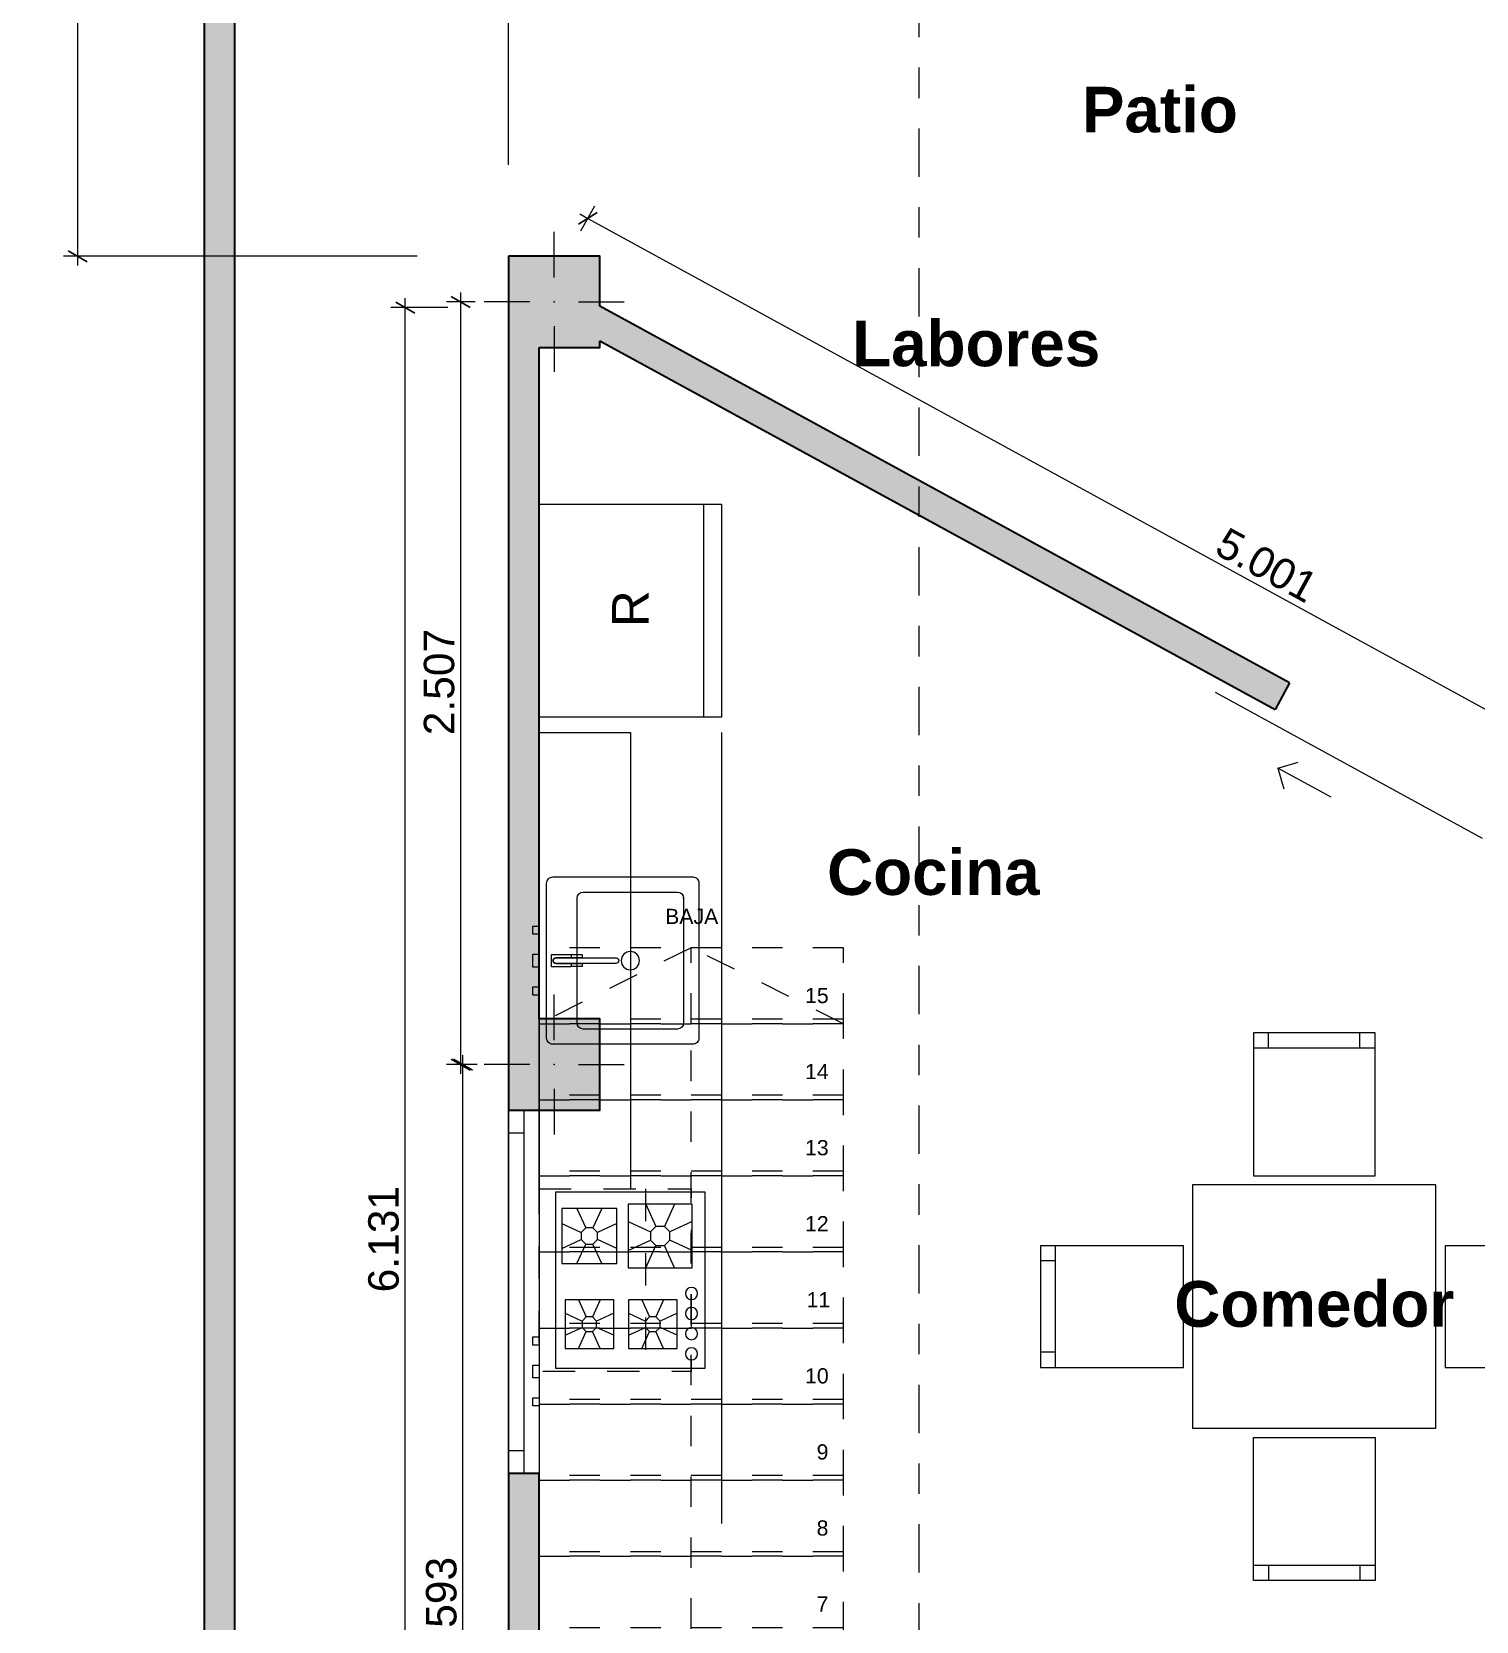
# Model space of a CAD drawing. Header units: metres. Extents: x -2.2 to 9, y -4.4 to 9.
# Drawn here: x -0.57 to 4.18, y 0.91 to 6.14 of the extents above; entities that cross this region are included whole.
import ezdxf
from ezdxf.enums import TextEntityAlignment as Align

# ---------------------------------------------------------------- set-up
doc = ezdxf.new("R2010")
doc.units = ezdxf.units.M
doc.header["$MEASUREMENT"] = 0
for name, pattern in [('Punto & Rayas', [0.335139, 0.15875, -0.088194, 0, -0.088194]), ('Puntos densos', [0.088194, 0, -0.088194]), ('Rayas', [0.211667, 0.105833, -0.105833]), ('Rayas Pequeñas', [0.141111, 0.070556, -0.070556])]:
    doc.linetypes.add(name, pattern=pattern)
for name, color, linetype, lineweight in [('Dibujo 2D - General_Pluma_Nº__1', 7, 'Continuous', 13), ('Nuevo_Cotas - General_Pluma_Nº__46', 5, 'Continuous', 25), ('Nuevo_Estructura - Carga_Pluma_Nº__20', 1, 'Continuous', 0), ('Nuevo_Estructura - Carga_Pluma_Nº__27', 7, 'Continuous', 35), ('Nuevo_Estructura - Escaleras & Barandillas_Pluma_Nº__11', 171, 'Continuous', 18), ('Nuevo_Puertas ARCHICAD_Pluma_Nº__141', 7, 'Continuous', 20), ('Nuevo_Puertas ARCHICAD_Pluma_Nº__27', 7, 'Continuous', 35), ('Nuevo_Ventanas ARCHICAD_Pluma_Nº__27', 7, 'Continuous', 35)]:
    doc.layers.add(name, color=color, linetype=linetype, lineweight=lineweight)
for name, color, linetype in [('Interior - Mobiliario', 7, 'Continuous'), ('Marcador - Secciones', 7, 'Continuous'), ('Nuevo_Cotas - General', 7, 'Continuous'), ('Nuevo_Estructura - Carga', 7, 'Continuous'), ('Nuevo_Estructura - Escaleras & Barandillas', 7, 'Continuous'), ('Nuevo_Interior - Mobiliario', 7, 'Continuous'), ('Nuevo_Puertas ARCHICAD', 7, 'Continuous'), ('Nuevo_Ventanas ARCHICAD', 7, 'Continuous')]:
    doc.layers.add(name, color=color, linetype=linetype)
for name, color, linetype, lineweight, true_color in [('Interior - Mobiliario _Pluma_Nº__4', 7, 'Continuous', 20, 0x029e21), ('Interior - Mobiliario _Pluma_Nº__86', 7, 'Continuous', 20, 0x5555ff), ('Marcador - Secciones_Pluma_Nº__85', 7, 'Continuous', 20, 0x80c2ff), ('Nuevo_Cotas - General_Pluma_Nº__45', 7, 'Continuous', 25, 0x40a5ff), ('Nuevo_Cotas - General_Pluma_Nº__85', 7, 'Continuous', 20, 0x80c2ff), ('Nuevo_Estructura - Carga_Pluma_Nº__160', 7, 'Continuous', 20, 0xb4a35c), ('Nuevo_Estructura - Carga_Pluma_Nº__28', 7, 'Continuous', 35, 0xa80f02), ('Nuevo_Estructura - Escaleras & Barandillas_Pluma_Nº__71', 171, 'Continuous', 20, 0xaaaaff), ('Nuevo_Estructura - Escaleras & Barandillas_Pluma_Nº__91', 171, 'Continuous', 13, 0xaaaaff), ('Nuevo_Interior - Mobiliario_Pluma_Nº__4', 7, 'Continuous', 20, 0x029e21), ('Nuevo_Notas - Textos_Pluma_Nº__86', 7, 'Continuous', 20, 0x5555ff), ('Nuevo_Puertas ARCHICAD_Pluma_Nº__3', 7, 'Continuous', 18, 0xff6600), ('Nuevo_Ventanas ARCHICAD_Pluma_Nº__23', 7, 'Continuous', 20, 0xff6600), ('Nuevo_Ventanas ARCHICAD_Pluma_Nº__3', 7, 'Continuous', 18, 0xff6600)]:
    doc.layers.add(name, color=color, linetype=linetype, lineweight=lineweight, true_color=true_color)
doc.styles.add('Estilo_Generado_1', font='')
doc.styles.add('Estilo_Generado_2', font='')
doc.styles.get('Estilo_Generado_1').set_extended_font_data('Arial')
doc.styles.get('Estilo_Generado_2').set_extended_font_data('Arial', bold=True)
doc.dimstyles.new('Estilo_Generado__1', dxfattribs={"dimtxt": 0.1, "dimasz": 0.0475, "dimexe": 0.18, "dimexo": 0.3, "dimgap": 0.09, "dimtad": 1, "dimtih": 1, "dimtoh": 1, "dimdec": 3, "dimzin": 0, "dimdsep": 46, "dimtxsty": 'Estilo_Generado_1', "dimblk": 'ARROWHEAD_2', "dimblk1": 'ARROWHEAD_2', "dimblk2": 'ARROWHEAD_2', "dimcen": 0.09, "dimclrd": 256, "dimclre": 256, "dimclrt": 5, "dimadec": 0, "dimazin": 0, "dimtfac": 1, "dimtdec": 4, "dimtmove": 0, "dimatfit": 3, "dimfxl": 1, "dimtolj": 1, "dimtzin": 0, "dimarcsym": 0})
doc.dimstyles.new('Estilo_Generado__2', dxfattribs={"dimtxt": 0.1, "dimasz": 0.0475, "dimexe": 0.18, "dimexo": 0.3, "dimgap": 0.09, "dimtad": 1, "dimdec": 3, "dimzin": 0, "dimdsep": 46, "dimtxsty": 'Estilo_Generado_1', "dimblk": 'ARROWHEAD_2', "dimblk1": 'ARROWHEAD_2', "dimblk2": 'ARROWHEAD_2', "dimcen": 0.09, "dimclrd": 256, "dimclre": 256, "dimclrt": 5, "dimadec": 0, "dimazin": 0, "dimtfac": 1, "dimtdec": 4, "dimtmove": 0, "dimatfit": 3, "dimfxl": 1, "dimtolj": 1, "dimtzin": 0, "dimarcsym": 0})

# ---------------------------------------------------------------- blocks, each defined once
blk = doc.blocks.new('Ventana 24')
at = {"layer": 'Nuevo_Ventanas ARCHICAD_Pluma_Nº__23', "color": 30, "linetype": 'Continuous', "lineweight": 20, "true_color": 0xff6600}
for p, q in [((-0.5965, 0), (-0.5215, 0)), ((-0.5215, 0), (-0.5215, -0.05)), ((0.5215, -0.05), (0.5215, 0)), ((0.5215, 0), (0.5965, 0)), ((-0.5215, -0.05), (-0.5965, -0.05)), ((0.5965, -0.05), (0.5215, -0.05))]:
    blk.add_line(p, q, dxfattribs=at)
at = {"layer": 'Nuevo_Ventanas ARCHICAD_Pluma_Nº__27', "color": 7, "linetype": 'Continuous', "lineweight": 35}
for p, q in [((-0.5965, 0), (-0.5965, 0.05)), ((-0.5965, -0.05), (-0.5965, 0)), ((-0.5965, -0.05), (-0.5965, 0)), ((0.5965, 0), (0.5965, 0.05)), ((0.5965, -0.05), (0.5965, 0)), ((0.5965, -0.05), (0.5965, 0))]:
    blk.add_line(p, q, dxfattribs=at)
at = {"layer": 'Nuevo_Ventanas ARCHICAD_Pluma_Nº__3', "color": 30, "linetype": 'Continuous', "lineweight": 18, "true_color": 0xff6600}
for p, q in [((-0.5965, 0.05), (0.5965, 0.05)), ((-0.5215, 0), (0.5215, 0)), ((-0.5965, -0.05), (0.5965, -0.05)), ((0.5215, -0.05), (-0.5215, -0.05))]:
    blk.add_line(p, q, dxfattribs=at)
blk = doc.blocks.new('Muro_1', base_point=(1, -1))
at = {"layer": 'Nuevo_Estructura - Carga_Pluma_Nº__160', "linetype": 'Continuous', "lineweight": 0, "true_color": 0x5a512e}
for points in [[(1, 2.8933), (1.1, 2.8933), (1.1, 5.1), (1, 5.1)], [(1, -0.7), (1.1, -0.7), (1.1, 1.4002), (1, 1.4002)]]:
    blk.add_hatch(color=59, dxfattribs=at).paths.add_polyline_path(points)
at = {"layer": 'Nuevo_Estructura - Carga_Pluma_Nº__27', "color": 7, "linetype": 'Continuous', "lineweight": 35}
for p, q in [((1, 2.5933), (1.05, 2.5933)), ((1.05, 2.5933), (1.1, 2.5933)), ((1, 1.4002), (1.05, 1.4002)), ((1.05, 1.4002), (1.1, 1.4002))]:
    blk.add_line(p, q, dxfattribs=at)
at = {"layer": 'Nuevo_Estructura - Carga_Pluma_Nº__27', "color": 7, "linetype": 'Continuous', "lineweight": 35, "flags": 128}
for points in [[(1, 5.1), (1, 2.8933)], [(1.1, 2.8933), (1.1, 5.1)], [(1, 1.4002), (1, -0.7)], [(1.1, -0.7), (1.1, 1.4002)]]:
    blk.add_lwpolyline(points, dxfattribs=at)
at = {"layer": 'Nuevo_Ventanas ARCHICAD', "color": 21, "linetype": 'Continuous', "lineweight": 18, "true_color": 0xff9955, "rotation": 270}
blk.add_blockref('Ventana 24', (1.05, 1.9968), dxfattribs=at)
blk = doc.blocks.new('Puerta Doble Corredera Exterior 24')
at = {"layer": 'Nuevo_Puertas ARCHICAD_Pluma_Nº__141', "color": 7, "linetype": 'Continuous', "lineweight": 20}
for p, q in [((-0.9, 0.265), (-0.85, 0.315)), ((0.9, 0.265), (0.85, 0.315)), ((-0.7, 0.265), (-0.9, 0.265)), ((-0.9, 0.265), (-0.85, 0.215)), ((0.7, 0.265), (0.9, 0.265)), ((0.9, 0.265), (0.85, 0.215))]:
    blk.add_line(p, q, dxfattribs=at)
at = {"layer": 'Nuevo_Puertas ARCHICAD_Pluma_Nº__27', "color": 7, "linetype": 'Continuous', "lineweight": 35}
for p, q in [((-1, 0), (-1, 0.1)), ((1, 0), (1, 0.1))]:
    blk.add_line(p, q, dxfattribs=at)
at = {"layer": 'Nuevo_Puertas ARCHICAD_Pluma_Nº__3', "color": 30, "linetype": 'Continuous', "lineweight": 18, "true_color": 0xff6600}
for p, q in [((-1.2, 0.145), (-0.2, 0.145)), ((1.2, 0.145), (0.2, 0.145))]:
    blk.add_line(p, q, dxfattribs=at)
blk = doc.blocks.new('Muro_2', base_point=(1, 5.4))
at = {"layer": 'Nuevo_Estructura - Carga_Pluma_Nº__160', "linetype": 'Continuous', "lineweight": 0, "true_color": 0x5a512e}
for points in [[(1.3, 5.1222), (3.5186, 3.9104), (3.5665, 3.9982), (1.3, 5.2361)], [(5.3217, 3.0395), (5.2738, 2.9517), (5.3808, 2.8933), (5.4894, 2.8933), (5.4894, 2.9479)], [(5.4894, 2.8933), (5.5894, 2.8933), (5.4894, 2.9479)]]:
    blk.add_hatch(color=59, dxfattribs=at).paths.add_polyline_path(points)
at = {"layer": 'Nuevo_Estructura - Carga_Pluma_Nº__27', "color": 7, "linetype": 'Continuous', "lineweight": 35}
for p, q in [((3.5665, 3.9982), (3.5186, 3.9104)), ((5.3217, 3.0395), (5.2738, 2.9517))]:
    blk.add_line(p, q, dxfattribs=at)
at = {"layer": 'Nuevo_Estructura - Carga_Pluma_Nº__27', "color": 7, "linetype": 'Continuous', "lineweight": 35, "flags": 128}
for points in [[(3.5665, 3.9982), (1.3, 5.2361)], [(1.3, 5.1222), (3.5186, 3.9104)], [(5.5894, 2.8933), (5.3217, 3.0395)], [(5.2738, 2.9517), (5.3808, 2.8933)]]:
    blk.add_lwpolyline(points, dxfattribs=at)
at = {"layer": 'Nuevo_Puertas ARCHICAD', "color": 21, "linetype": 'Continuous', "lineweight": 18, "true_color": 0xff9955, "xscale": -1, "rotation": 151.35665610251}
blk.add_blockref('Puerta Doble Corredera Exterior 24', (4.4441, 3.5188), dxfattribs=at)
blk = doc.blocks.new('Muro_5', base_point=(0, -2))
at = {"layer": 'Nuevo_Estructura - Carga_Pluma_Nº__160', "linetype": 'Continuous', "lineweight": 0, "true_color": 0x5a512e}
blk.add_hatch(color=59, dxfattribs=at).paths.add_polyline_path([(0, 8.289), (0, -2), (0.1, -2), (0.1, 8.241)])
at = {"layer": 'Nuevo_Estructura - Carga_Pluma_Nº__27', "color": 7, "linetype": 'Continuous', "lineweight": 35, "flags": 128}
for points in [[(0, 8.4), (0, -2)], [(0.1, -2), (0.1, 8.241)]]:
    blk.add_lwpolyline(points, dxfattribs=at)
blk = doc.blocks.new('Muro_6', base_point=(0, 8.4))
at = {"layer": 'Nuevo_Estructura - Carga_Pluma_Nº__160', "linetype": 'Continuous', "lineweight": 0, "true_color": 0x5a512e}
for points in [[(6.2039, 5.4182), (0.1, 8.3519), (0.1, 8.241), (6.2148, 5.302)], [(6.2039, 5.4182), (6.2148, 5.302), (6.3091, 5.3677)], [(6.2148, 5.302), (6.32, 5.2515), (6.3091, 5.3677)]]:
    blk.add_hatch(color=59, dxfattribs=at).paths.add_polyline_path(points)
at = {"layer": 'Nuevo_Estructura - Carga_Pluma_Nº__27', "color": 7, "linetype": 'Continuous', "lineweight": 35, "flags": 128}
for points in [[(6.3091, 5.3677), (0.1, 8.3519)], [(0.1, 8.241), (6.2148, 5.302)], [(6.3091, 5.3677), (6.32, 5.2515)]]:
    blk.add_lwpolyline(points, dxfattribs=at)
blk = doc.blocks.new('Nevera 24')
at = {"layer": 'Interior - Mobiliario _Pluma_Nº__4', "color": 104, "linetype": 'Continuous', "lineweight": 20, "true_color": 0x029e21}
blk.add_line((0, 0.06), (0.7, 0.06), dxfattribs=at)
at = {"layer": 'Interior - Mobiliario _Pluma_Nº__4', "color": 104, "linetype": 'Continuous', "lineweight": 20, "true_color": 0x029e21, "flags": 128}
blk.add_lwpolyline([(0, 0), (0.7, 0), (0.7, 0.6), (0, 0.6)], close=True, dxfattribs=at)
at = {"layer": 'Interior - Mobiliario _Pluma_Nº__86', "color": 173, "lineweight": 20, "true_color": 0x5555ff, "style": 'Estilo_Generado_1'}
blk.add_attdef('txt', text='', height=0.12, dxfattribs=at).set_placement((0.35, 0.3069), align=Align.MIDDLE_CENTER)
blk = doc.blocks.new('Armario Mural Triple Puerta 24')
at = {"layer": 'Interior - Mobiliario _Pluma_Nº__4', "color": 104, "linetype": 'Continuous', "lineweight": 20, "true_color": 0x029e21}
for p, q in [((1.5, 0.3), (0, 0.3)), ((0, 0.3), (0, 0)), ((0, 0), (1.5, 0))]:
    blk.add_line(p, q, dxfattribs=at)
blk = doc.blocks.new('Módulo Base Triple Puerta 24')
at = {"layer": 'Interior - Mobiliario _Pluma_Nº__4', "color": 104, "linetype": 'Continuous', "lineweight": 20, "true_color": 0x029e21}
for p, q in [((0, 0.6), (1.5, 0.6)), ((0.955, 0.475), (0.545, 0.475)), ((0.525, 0.455), (0.525, 0.145)), ((0.975, 0.145), (0.975, 0.455)), ((0.545, 0.125), (0.955, 0.125)), ((0, 0), (1.5, 0))]:
    blk.add_line(p, q, dxfattribs=at)
at = {"layer": 'Interior - Mobiliario _Pluma_Nº__4', "color": 104, "linetype": 'Continuous', "lineweight": 20, "true_color": 0x029e21, "flags": 128}
for points in [[(0.495, 0.075), (1.005, 0.075, 0.414214), (1.025, 0.095), (1.025, 0.555, 0.414214), (1.005, 0.575), (0.495, 0.575, 0.414214), (0.475, 0.555), (0.475, 0.095, 0.414214)], [(0.73, 0.494), (0.741, 0.494), (0.741, 0.545, -1), (0.759, 0.545), (0.759, 0.494), (0.77, 0.494), (0.77, 0.559), (0.73, 0.559)], [(0.741, 0.3471, 1), (0.759, 0.3472), (0.759, 0.545, 1), (0.741, 0.545)]]:
    blk.add_lwpolyline(points, format="xyb", close=True, dxfattribs=at)
for points in [[(0.6365, 0.6), (0.6635, 0.6), (0.6635, 0.62), (0.6365, 0.62)], [(0.729, 0.6), (0.771, 0.6), (0.771, 0.62), (0.729, 0.62)], [(0.8365, 0.6), (0.8635, 0.6), (0.8635, 0.62), (0.8365, 0.62)], [(0.7303, 0.458), (0.741, 0.458), (0.741, 0.493), (0.7303, 0.493)], [(0.7697, 0.458), (0.7697, 0.493), (0.759, 0.493), (0.759, 0.458)]]:
    blk.add_lwpolyline(points, close=True, dxfattribs=at)
at = {"layer": 'Interior - Mobiliario _Pluma_Nº__4', "color": 104, "linetype": 'Continuous', "lineweight": 20, "true_color": 0x029e21}
blk.add_circle((0.75, 0.3), 0.03, dxfattribs=at)
for centre, start, end in [((0.545, 0.455), 90, 180), ((0.955, 0.455), 0, 90), ((0.545, 0.145), 180, 270), ((0.955, 0.145), 270, 0)]:
    blk.add_arc(centre, 0.02, start, end, dxfattribs=at)
blk.add_point((0.545, 0.125), dxfattribs=at)
blk = doc.blocks.new('Módulo Base Doble Puerta 24')
at = {"layer": 'Interior - Mobiliario _Pluma_Nº__4', "color": 104, "linetype": 'Continuous', "lineweight": 20, "true_color": 0x029e21}
for p, q in [((0, 0.6), (1.1, 0.6)), ((0, 0), (1.1, 0))]:
    blk.add_line(p, q, dxfattribs=at)
at = {"layer": 'Interior - Mobiliario _Pluma_Nº__4', "color": 104, "linetype": 'Continuous', "lineweight": 20, "true_color": 0x029e21, "flags": 128}
for points in [[(0.4865, 0.6), (0.5135, 0.6), (0.5135, 0.62), (0.4865, 0.62)], [(0.579, 0.6), (0.621, 0.6), (0.621, 0.62), (0.579, 0.62)], [(0.6865, 0.6), (0.7135, 0.6), (0.7135, 0.62), (0.6865, 0.62)]]:
    blk.add_lwpolyline(points, close=True, dxfattribs=at)
blk = doc.blocks.new('Campana Extractora Empotrada 24')
at = {"layer": 'Interior - Mobiliario _Pluma_Nº__4', "color": 104, "linetype": 'Rayas', "lineweight": 20, "true_color": 0x029e21}
blk.add_line((0, 0.15), (0.6, 0.15), dxfattribs=at)
at = {"layer": 'Interior - Mobiliario _Pluma_Nº__4', "color": 104, "linetype": 'Rayas', "lineweight": 20, "true_color": 0x029e21, "flags": 128}
blk.add_lwpolyline([(0, 0.5), (0, 0), (0.6, 0), (0.6, 0.5)], close=True, dxfattribs=at)
blk = doc.blocks.new('Placa Cocción Empotrada 24')
at = {"layer": 'Interior - Mobiliario _Pluma_Nº__4', "color": 104, "linetype": 'Continuous', "lineweight": 20, "true_color": 0x029e21}
for p, q in [((0, 0.6), (0.6, 0.6)), ((0.065, 0.5247), (0.245, 0.5247)), ((0.065, 0.3447), (0.065, 0.5247)), ((0.1144, 0.5247), (0.1432, 0.4617)), ((0.1956, 0.5247), (0.1668, 0.4617)), ((0.245, 0.5247), (0.245, 0.3447)), ((0.065, 0.4753), (0.128, 0.4465)), ((0.245, 0.4753), (0.182, 0.4465)), ((0.365, 0.5147), (0.525, 0.5147)), ((0.365, 0.3548), (0.365, 0.5147)), ((0.365, 0.4708), (0.421, 0.4452)), ((0.409, 0.5147), (0.4345, 0.4587)), ((0.481, 0.5147), (0.4555, 0.4587)), ((0.525, 0.4708), (0.469, 0.4452)), ((0.525, 0.5147), (0.525, 0.3548)), ((0.065, 0.3942), (0.128, 0.423)), ((0.128, 0.4465), (0.1432, 0.4617)), ((0.128, 0.423), (0.128, 0.4465)), ((0.1432, 0.4078), (0.128, 0.423)), ((0.1432, 0.4617), (0.1668, 0.4617)), ((0.1668, 0.4617), (0.182, 0.4465)), ((0.182, 0.423), (0.1668, 0.4078)), ((0.182, 0.4465), (0.182, 0.423)), ((0.245, 0.3942), (0.182, 0.423)), ((0.365, 0.3987), (0.421, 0.4243)), ((0.421, 0.4452), (0.4345, 0.4587)), ((0.421, 0.4243), (0.421, 0.4452)), ((0.4345, 0.4108), (0.421, 0.4243)), ((0.4345, 0.4587), (0.4555, 0.4587)), ((0.4555, 0.4587), (0.469, 0.4452)), ((0.469, 0.4243), (0.4555, 0.4108)), ((0.469, 0.4452), (0.469, 0.4243)), ((0.525, 0.3987), (0.469, 0.4243)), ((0.1144, 0.3447), (0.1432, 0.4078)), ((0.1668, 0.4078), (0.1432, 0.4078)), ((0.1956, 0.3447), (0.1668, 0.4078)), ((0.409, 0.3548), (0.4345, 0.4108)), ((0.4555, 0.4108), (0.4345, 0.4108)), ((0.481, 0.3548), (0.4555, 0.4108)), ((0.245, 0.3447), (0.065, 0.3447)), ((0.525, 0.3548), (0.365, 0.3548)), ((0.05, 0.307), (0.26, 0.307)), ((0.05, 0.097), (0.05, 0.307)), ((0.1077, 0.307), (0.1413, 0.2335)), ((0.2023, 0.307), (0.1687, 0.2335)), ((0.26, 0.307), (0.26, 0.097)), ((0.365, 0.3065), (0.525, 0.3065)), ((0.365, 0.1465), (0.365, 0.3065)), ((0.365, 0.2625), (0.421, 0.237)), ((0.409, 0.3065), (0.4345, 0.2505)), ((0.481, 0.3065), (0.4555, 0.2505)), ((0.525, 0.2625), (0.469, 0.237)), ((0.525, 0.3065), (0.525, 0.1465)), ((0.05, 0.2493), (0.1235, 0.2157)), ((0.1235, 0.2157), (0.1413, 0.2335)), ((0.1235, 0.1883), (0.1235, 0.2157)), ((0.1413, 0.2335), (0.1687, 0.2335)), ((0.1687, 0.2335), (0.1865, 0.2157)), ((0.26, 0.2493), (0.1865, 0.2157)), ((0.1865, 0.2157), (0.1865, 0.1883)), ((0.365, 0.1905), (0.421, 0.216)), ((0.421, 0.237), (0.4345, 0.2505)), ((0.421, 0.216), (0.421, 0.237)), ((0.4345, 0.2025), (0.421, 0.216)), ((0.4345, 0.2505), (0.4555, 0.2505)), ((0.4555, 0.2505), (0.469, 0.237)), ((0.469, 0.216), (0.4555, 0.2025)), ((0.469, 0.237), (0.469, 0.216)), ((0.525, 0.1905), (0.469, 0.216)), ((0.05, 0.1547), (0.1235, 0.1883)), ((0.1077, 0.097), (0.1413, 0.1705)), ((0.1413, 0.1705), (0.1235, 0.1883)), ((0.1687, 0.1705), (0.1413, 0.1705)), ((0.1865, 0.1883), (0.1687, 0.1705)), ((0.2023, 0.097), (0.1687, 0.1705)), ((0.26, 0.1547), (0.1865, 0.1883)), ((0.409, 0.1465), (0.4345, 0.2025)), ((0.4555, 0.2025), (0.4345, 0.2025)), ((0.481, 0.1465), (0.4555, 0.2025)), ((0.525, 0.1465), (0.365, 0.1465)), ((0.26, 0.097), (0.05, 0.097)), ((0, 0), (0.6, 0))]:
    blk.add_line(p, q, dxfattribs=at)
at = {"layer": 'Interior - Mobiliario _Pluma_Nº__4', "color": 104, "linetype": 'Continuous', "lineweight": 20, "true_color": 0x029e21, "flags": 128}
blk.add_lwpolyline([(0.01, 0.055), (0.59, 0.055), (0.59, 0.545), (0.01, 0.545)], close=True, dxfattribs=at)
at = {"layer": 'Interior - Mobiliario _Pluma_Nº__4', "color": 104, "linetype": 'Continuous', "lineweight": 20, "true_color": 0x029e21}
for centre in [(0.344, 0.099), (0.41, 0.099), (0.476, 0.099), (0.542, 0.099)]:
    blk.add_circle(centre, 0.02, dxfattribs=at)
blk = doc.blocks.new('Mesa Comedor Rectangular 24')
at = {"layer": 'Nuevo_Interior - Mobiliario_Pluma_Nº__4', "color": 104, "linetype": 'Continuous', "lineweight": 20, "true_color": 0x029e21}
for p, q in [((-0.15, 0.85), (-0.15, 0.9)), ((0.15, 0.85), (0.15, 0.9)), ((-0.2, 0.85), (0.2, 0.85)), ((-0.85, -0.2), (-0.85, 0.2)), ((0.85, 0.2), (0.85, -0.2)), ((-0.85, 0.15), (-0.9, 0.15)), ((0.85, 0.15), (0.9, 0.15)), ((-0.85, -0.15), (-0.9, -0.15)), ((0.85, -0.15), (0.9, -0.15)), ((-0.2, -0.85), (0.2, -0.85)), ((-0.15, -0.85), (-0.15, -0.9)), ((0.15, -0.85), (0.15, -0.9))]:
    blk.add_line(p, q, dxfattribs=at)
at = {"layer": 'Nuevo_Interior - Mobiliario_Pluma_Nº__4', "color": 104, "linetype": 'Continuous', "lineweight": 20, "true_color": 0x029e21, "flags": 128}
for points in [[(-0.2, 0.43), (0.2, 0.43), (0.2, 0.9), (-0.2, 0.9)], [(-0.4, -0.4), (0.4, -0.4), (0.4, 0.4), (-0.4, 0.4)], [(-0.43, -0.2), (-0.43, 0.2), (-0.9, 0.2), (-0.9, -0.2)], [(0.43, 0.2), (0.43, -0.2), (0.9, -0.2), (0.9, 0.2)], [(-0.2, -0.43), (0.2, -0.43), (0.2, -0.9), (-0.2, -0.9)]]:
    blk.add_lwpolyline(points, close=True, dxfattribs=at)
blk = doc.blocks.new('*D22')
at = {"layer": 'Nuevo_Cotas - General_Pluma_Nº__45', "color": 161, "linetype": 'Continuous', "lineweight": 25, "true_color": 0x40a5ff}
for p, q in [((0.018, 8.8808), (-0.018, 8.8183)), ((0.982, 8.8183), (1.018, 8.8808))]:
    blk.add_line(p, q, dxfattribs=at)
at = {"layer": 'Nuevo_Cotas - General_Pluma_Nº__85', "color": 151, "linetype": 'Continuous', "lineweight": 20, "true_color": 0x80c2ff}
for p, q in [((0, 8.7), (0, 8.8964)), ((1, 5.7), (1, 8.8964)), ((-0.0306, 8.8496), (0, 8.8496)), ((0, 8.8496), (1, 8.8496)), ((1, 8.8496), (1.0306, 8.8496))]:
    blk.add_line(p, q, dxfattribs=at)
at = {"layer": 'Nuevo_Cotas - General_Pluma_Nº__46', "color": 5, "lineweight": 25, "insert": (0.329, 8.8696), "char_height": 0.1, "attachment_point": 7, "style": 'Estilo_Generado_1'}
blk.add_mtext('\\A1;{\\pql;\\fArial|b0|i0|c0|p34;1.000}', dxfattribs=at)
blk = doc.blocks.new('ARROWHEAD_2')
at = {"color": 0, "linetype": 'Continuous', "lineweight": 0}
for p, q in [((0, 0), (-1, 0)), ((-0.38, -0.66), (0.38, 0.66))]:
    blk.add_line(p, q, dxfattribs=at)
blk = doc.blocks.new('*D24')
at = {"layer": 'Nuevo_Cotas - General_Pluma_Nº__45', "color": 161, "linetype": 'Continuous', "lineweight": 25, "true_color": 0x40a5ff}
for p, q in [((-0.3844, 8.382), (-0.4469, 8.418)), ((-0.4469, 5.418), (-0.3844, 5.382))]:
    blk.add_line(p, q, dxfattribs=at)
at = {"layer": 'Nuevo_Cotas - General_Pluma_Nº__85', "color": 151, "linetype": 'Continuous', "lineweight": 20, "true_color": 0x80c2ff}
for p, q in [((-0.4156, 8.4), (-0.4156, 8.4306)), ((-0.3, 8.4), (-0.4625, 8.4)), ((-0.4156, 5.4), (-0.4156, 8.4)), ((0.7, 5.4), (-0.4625, 5.4)), ((-0.4156, 5.3694), (-0.4156, 5.4))]:
    blk.add_line(p, q, dxfattribs=at)
at = {"layer": 'Nuevo_Cotas - General_Pluma_Nº__46', "color": 5, "lineweight": 25, "insert": (-0.4356, 6.729), "char_height": 0.1, "attachment_point": 7, "rotation": 90, "style": 'Estilo_Generado_1'}
blk.add_mtext('\\A1;{\\pql;\\fArial|b0|i0|c0|p34;3.000}', dxfattribs=at)
blk = doc.blocks.new('*D31')
at = {"layer": 'Nuevo_Cotas - General_Pluma_Nº__45', "color": 161, "linetype": 'Continuous', "lineweight": 25, "true_color": 0x40a5ff}
for p, q in [((0.6914, 5.2134), (0.6289, 5.2495)), ((0.6289, -0.882), (0.6914, -0.918))]:
    blk.add_line(p, q, dxfattribs=at)
at = {"layer": 'Nuevo_Cotas - General_Pluma_Nº__85', "color": 151, "linetype": 'Continuous', "lineweight": 20, "true_color": 0x80c2ff}
for p, q in [((0.8, 5.2314), (0.6132, 5.2314)), ((0.6601, 5.2314), (0.6601, 5.262)), ((0.6601, -0.9), (0.6601, 5.2314)), ((0.8, -0.9), (0.6132, -0.9)), ((0.6601, -0.9306), (0.6601, -0.9))]:
    blk.add_line(p, q, dxfattribs=at)
at = {"layer": 'Nuevo_Cotas - General_Pluma_Nº__46', "color": 5, "lineweight": 25, "insert": (0.6401, 1.9947), "char_height": 0.1, "attachment_point": 7, "rotation": 90, "style": 'Estilo_Generado_1'}
blk.add_mtext('\\A1;{\\pql;\\fArial|b0|i0|c0|p34;6.131}', dxfattribs=at)
blk = doc.blocks.new('*D32')
at = {"layer": 'Nuevo_Cotas - General_Pluma_Nº__45', "color": 161, "linetype": 'Continuous', "lineweight": 25, "true_color": 0x40a5ff}
for p, q in [((1.2912, 5.5433), (1.2295, 5.5058)), ((5.6172, 3.1052), (5.6789, 3.1427))]:
    blk.add_line(p, q, dxfattribs=at)
at = {"layer": 'Nuevo_Cotas - General_Pluma_Nº__85', "color": 151, "linetype": 'Continuous', "lineweight": 20, "true_color": 0x80c2ff}
for p, q in [((1.2335, 5.5392), (1.2603, 5.5245)), ((1.2378, 5.4834), (1.2828, 5.5656)), ((1.2603, 5.5245), (5.6481, 3.124)), ((5.6256, 3.0829), (5.6706, 3.1651)), ((5.6481, 3.124), (5.6749, 3.1093))]:
    blk.add_line(p, q, dxfattribs=at)
at = {"layer": 'Nuevo_Cotas - General_Pluma_Nº__46', "color": 5, "lineweight": 25, "insert": (3.3138, 4.4239), "char_height": 0.1, "attachment_point": 7, "rotation": 331.3169, "style": 'Estilo_Generado_1'}
blk.add_mtext('\\A1;{\\pql;\\fArial|b0|i0|c0|p34;5.001}', dxfattribs=at)
blk = doc.blocks.new('*D34')
at = {"layer": 'Nuevo_Cotas - General_Pluma_Nº__45', "color": 161, "linetype": 'Continuous', "lineweight": 25, "true_color": 0x40a5ff}
for p, q in [((0.8812, 2.7252), (0.8187, 2.7613)), ((0.8187, -0.832), (0.8812, -0.868))]:
    blk.add_line(p, q, dxfattribs=at)
at = {"layer": 'Nuevo_Cotas - General_Pluma_Nº__85', "color": 151, "linetype": 'Continuous', "lineweight": 20, "true_color": 0x80c2ff}
for p, q in [((0.85, 2.7433), (0.85, 2.7738)), ((0.8968, 2.7433), (0.8031, 2.7433)), ((0.85, -0.85), (0.85, 2.7433)), ((0.8968, -0.85), (0.8031, -0.85)), ((0.85, -0.8806), (0.85, -0.85))]:
    blk.add_line(p, q, dxfattribs=at)
at = {"layer": 'Nuevo_Cotas - General_Pluma_Nº__46', "color": 5, "lineweight": 25, "insert": (0.83, 0.7757), "char_height": 0.1, "attachment_point": 7, "rotation": 90, "style": 'Estilo_Generado_1'}
blk.add_mtext('\\A1;{\\pql;\\fArial|b0|i0|c0|p34;3.593}', dxfattribs=at)
blk = doc.blocks.new('*D36')
at = {"layer": 'Nuevo_Cotas - General_Pluma_Nº__45', "color": 161, "linetype": 'Continuous', "lineweight": 25, "true_color": 0x40a5ff}
for p, q in [((0.874, 5.232), (0.8115, 5.268)), ((0.8115, 2.7613), (0.874, 2.7252))]:
    blk.add_line(p, q, dxfattribs=at)
at = {"layer": 'Nuevo_Cotas - General_Pluma_Nº__85', "color": 151, "linetype": 'Continuous', "lineweight": 20, "true_color": 0x80c2ff}
for p, q in [((0.8427, 5.25), (0.8427, 5.2806)), ((0.8896, 5.25), (0.7958, 5.25)), ((0.8427, 2.7433), (0.8427, 5.25)), ((0.8896, 2.7433), (0.7958, 2.7433)), ((0.8427, 2.7127), (0.8427, 2.7433))]:
    blk.add_line(p, q, dxfattribs=at)
at = {"layer": 'Nuevo_Cotas - General_Pluma_Nº__46', "color": 5, "lineweight": 25, "insert": (0.8227, 3.8257), "char_height": 0.1, "attachment_point": 7, "rotation": 90, "style": 'Estilo_Generado_1'}
blk.add_mtext('\\A1;{\\pql;\\fArial|b0|i0|c0|p34;2.507}', dxfattribs=at)
blk = doc.blocks.new('Plano de Corte_2', base_point=(2.3482, 7.3461))
at = {"layer": 'Marcador - Secciones_Pluma_Nº__85', "color": 151, "linetype": 'Punto & Rayas', "lineweight": 20, "true_color": 0x80c2ff}
blk.add_line((2.3482, 7.1961), (2.3482, -3.6998), dxfattribs=at)
blk = doc.blocks.new('Escalera_1')
at = {"layer": 'Nuevo_Estructura - Escaleras & Barandillas_Pluma_Nº__71', "linetype": 'Continuous', "lineweight": 20, "true_color": 0xaaaaff}
blk.add_hatch(color=161, dxfattribs=at).paths.add_polyline_path([(2.8377, -0.3625, 1), (2.8377, -0.4375, 1)])
at = {"layer": 'Nuevo_Estructura - Escaleras & Barandillas_Pluma_Nº__11', "color": 171, "linetype": 'Continuous', "lineweight": 18}
for p, q in [((1.1, 0.1275), (2.1, 0.6275)), ((2.1, 0.3775), (2.1, 0.6275)), ((1.6, 0.3775), (1.1, 0.1275)), ((2.1, 0.3775), (1.6, 0.3775)), ((1.6, 0.3775), (2.1, 0.3775)), ((1.6, 0.1275), (1.6, 0.3775)), ((2.1, 0.1275), (1.6, 0.3775)), ((2.1, 0.1275), (2.1, 0.3775)), ((2.1, 0.1275), (1.1, 0.1275)), ((1.1, 0.1275), (1.1, -0.9)), ((1.1, 0.1275), (2.1, 0.1275)), ((1.6, -0.4), (1.6, 0.1275)), ((2.1, 0.1), (2.1, 0.1275)), ((2.3377, 0.1), (2.1, 0.1)), ((2.3377, 0.1), (2.3377, -0.9)), ((2.5877, 0.1), (2.3377, 0.1)), ((2.3377, -0.9), (2.3377, 0.1)), ((2.8377, 0.1), (2.5877, 0.1)), ((2.5877, 0.1), (2.5877, -0.9)), ((2.5877, -0.9), (2.5877, 0.1)), ((2.8377, -0.9), (2.8377, 0.1)), ((2.3377, -0.4), (1.6, -0.4)), ((2.5877, -0.4), (2.3377, -0.4)), ((2.8377, -0.4), (2.5877, -0.4)), ((1.1, -0.9), (2.3377, -0.9)), ((2.3377, -0.9), (2.5877, -0.9)), ((2.5877, -0.9), (2.8377, -0.9))]:
    blk.add_line(p, q, dxfattribs=at)
at = {"layer": 'Nuevo_Estructura - Escaleras & Barandillas_Pluma_Nº__11', "color": 171, "linetype": 'Continuous', "lineweight": 18, "flags": 128}
blk.add_lwpolyline([(2.8377, -0.3625, 1), (2.8377, -0.4375, 1)], format="xyb", close=True, dxfattribs=at)
at = {"layer": 'Nuevo_Estructura - Escaleras & Barandillas_Pluma_Nº__91', "color": 161, "linetype": 'Rayas Pequeñas', "lineweight": 13, "true_color": 0xaaaaff}
for p, q in [((2.1, 3.1275), (1.1, 3.1275)), ((1.1, 3.1275), (1.1, 2.8775)), ((1.6, 3.1275), (1.1, 2.8775)), ((1.6, 2.8775), (1.6, 3.1275)), ((2.1, 2.8775), (1.6, 3.1275)), ((2.1, 2.8775), (2.1, 3.1275)), ((2.1, 2.8925), (1.1, 2.8925)), ((2.1, 2.8775), (1.1, 2.8775)), ((1.1, 2.8775), (1.1, 2.6275)), ((1.1, 2.8775), (2.1, 2.8775)), ((1.6, 0.4893), (1.6, 2.8775)), ((2.1, 2.6275), (2.1, 2.8775)), ((2.1, 2.6425), (1.1, 2.6425)), ((2.1, 2.6275), (1.1, 2.6275)), ((1.1, 2.6275), (1.1, 2.3775)), ((1.1, 2.6275), (2.1, 2.6275)), ((2.1, 2.3775), (2.1, 2.6275)), ((2.1, 2.3925), (1.1, 2.3925)), ((2.1, 2.3775), (1.1, 2.3775)), ((1.1, 2.3775), (1.1, 2.1275)), ((1.1, 2.3775), (2.1, 2.3775)), ((2.1, 2.1275), (2.1, 2.3775)), ((2.1, 2.1425), (1.1, 2.1425)), ((2.1, 2.1275), (1.1, 2.1275)), ((1.1, 2.1275), (1.1, 1.8775)), ((1.1, 2.1275), (2.1, 2.1275)), ((2.1, 1.8775), (2.1, 2.1275)), ((2.1, 1.8925), (1.1, 1.8925)), ((2.1, 1.8775), (1.1, 1.8775)), ((1.1, 1.8775), (1.1, 1.6275)), ((1.1, 1.8775), (2.1, 1.8775)), ((2.1, 1.6275), (2.1, 1.8775)), ((2.1, 1.6425), (1.1, 1.6425)), ((2.1, 1.6275), (1.1, 1.6275)), ((1.1, 1.6275), (1.1, 1.3775)), ((1.1, 1.6275), (2.1, 1.6275)), ((2.1, 1.3775), (2.1, 1.6275)), ((2.1, 1.3925), (1.1, 1.3925)), ((2.1, 1.3775), (1.1, 1.3775)), ((1.1, 1.3775), (1.1, 1.1275)), ((1.1, 1.3775), (2.1, 1.3775)), ((2.1, 1.1275), (2.1, 1.3775)), ((2.1, 1.1425), (1.1, 1.1425)), ((2.1, 1.1275), (1.1, 1.1275)), ((1.1, 1.1275), (1.1, 0.8775)), ((1.1, 1.1275), (2.1, 1.1275)), ((2.1, 0.8775), (2.1, 1.1275)), ((2.1, 0.8925), (1.1, 0.8925)), ((2.1, 0.8775), (1.1, 0.8775)), ((1.1, 0.8775), (1.1, 0.6275)), ((1.1, 0.8775), (2.1, 0.8775)), ((2.1, 0.7393), (2.1, 0.8775)), ((1.1, 0.2393), (2.1, 0.7393)), ((1.9064, 0.6425), (1.1, 0.6425)), ((1.8764, 0.6275), (1.1, 0.6275)), ((1.1, 0.6275), (1.1, 0.3775)), ((1.1, 0.6275), (1.8764, 0.6275)), ((1.4064, 0.3925), (1.1, 0.3925)), ((1.3764, 0.3775), (1.1, 0.3775)), ((1.1, 0.3775), (1.1, 0.2393)), ((1.1, 0.3775), (1.3764, 0.3775)), ((2.1, 0.3925), (1.63, 0.3925)), ((1.4353, 0.2952), (2.1, 0.2952)), ((2.1, 0.1425), (1.13, 0.1425)), ((2.1, 0.1), (1.92, 0.1)), ((1.92, 0.1), (1.92, -0.9)), ((2.3227, 0.1), (2.3227, -0.9)), ((2.5727, 0.1), (2.5727, -0.9)), ((2.8227, 0.1), (2.8227, -0.9))]:
    blk.add_line(p, q, dxfattribs=at)
at = {"layer": 'Nuevo_Estructura - Escaleras & Barandillas_Pluma_Nº__91', "color": 161, "linetype": 'Continuous', "lineweight": 13, "true_color": 0xaaaaff}
for p, q in [((2.1, 0.1275), (2.1, 0.6275)), ((1.17, 0.1625), (2.1, 0.1625)), ((1.1, 0.1275), (1.1, -0.9)), ((2.1, 0.1), (2.1, 0.1275)), ((2.3027, 0.1), (2.1, 0.1)), ((2.3377, 0.1), (2.3027, 0.1)), ((2.3027, -0.9), (2.3027, 0.1)), ((2.7877, 0.1), (2.3377, 0.1)), ((2.7877, -0.9), (2.7877, 0.1)), ((1.1, -0.9), (1.92, -0.9)), ((1.92, -0.9), (2.3027, -0.9)), ((2.3027, -0.9), (2.3377, -0.9)), ((2.3377, -0.9), (2.7877, -0.9))]:
    blk.add_line(p, q, dxfattribs=at)
at = {"layer": 'Nuevo_Estructura - Escaleras & Barandillas_Pluma_Nº__71', "color": 161, "lineweight": 20, "true_color": 0xaaaaff, "char_height": 0.05, "style": 'Estilo_Generado_1'}
for s, insert, attachment_point in [('\\A1;{\\pql;\\fArial|b0|i0|c0|p34;BAJA}', (1.5143, 3.23), 4), ('\\A1;{\\pql;\\fArial|b0|i0|c0|p34;15}', (1.9741, 2.97), 4), ('\\A1;{\\pql;\\fArial|b0|i0|c0|p34;14}', (1.9741, 2.7204), 4), ('\\A1;{\\pql;\\fArial|b0|i0|c0|p34;13}', (1.9741, 2.4699), 4), ('\\A1;{\\pql;\\fArial|b0|i0|c0|p34;12}', (1.9741, 2.2204), 4), ('\\A1;{\\pql;\\fArial|b0|i0|c0|p34;11}', (1.9791, 1.9704), 4), ('\\A1;{\\pql;\\fArial|b0|i0|c0|p34;10}', (1.9741, 1.72), 4), ('\\A1;{\\pql;\\fArial|b0|i0|c0|p34;9}', (2.0121, 1.47), 4), ('\\A1;{\\pql;\\fArial|b0|i0|c0|p34;8}', (2.0121, 1.22), 4), ('\\A1;{\\pql;\\fArial|b0|i0|c0|p34;7}', (2.0121, 0.9704), 4), ('\\A1;{\\pql;\\fArial|b0|i0|c0|p34;6}', (2.0121, 0.72), 4), ('\\A1;{\\pql;\\fArial|b0|i0|c0|p34;5}', (2.0121, 0.47), 4), ('\\A1;{\\pql;\\fArial|b0|i0|c0|p34;4}', (2.0121, 0.2204), 4), ('\\A1;{\\pqc;\\pt0,3.55;\\fArial|b0|i0|c0|p34;15C x \\fArial|b0|i0|c0|p34;0.200\\fArial|b0|i0|c0|p34;\\A1{\\H.66x;\\S^  ;}\\fArial|b0|i0|c0|p34;\\fArial|b0|i0|c0|p34;\\fArial|b0|i0|c0|p34;\\fArial|b0|i0|c0|p34;\\A1{\\H.66x;\\S^  ;}\\fArial|b0|i0|c0|p34;\\fArial|b0|i0|c0|p34;\\fArial|b0|i0|c0|p34;\\fArial|b0|i0|c0|p34;\\A1{\\H.66x;\\S^  ;}\\fArial|b0|i0|c0|p34;}', (2.5877, -0.3837), 8), ('\\A1;{\\pqc;\\pt0,3.55;\\fArial|b0|i0|c0|p34;14H x \\fArial|b0|i0|c0|p34;0.250\\fArial|b0|i0|c0|p34;\\A1{\\H.66x;\\S^  ;}\\fArial|b0|i0|c0|p34;\\fArial|b0|i0|c0|p34;\\fArial|b0|i0|c0|p34;\\fArial|b0|i0|c0|p34;\\A1{\\H.66x;\\S^  ;}\\fArial|b0|i0|c0|p34;\\fArial|b0|i0|c0|p34;\\fArial|b0|i0|c0|p34;\\fArial|b0|i0|c0|p34;\\A1{\\H.66x;\\S^  ;}\\fArial|b0|i0|c0|p34;}', (2.5877, -0.4114), 2)]:
    blk.add_mtext(s, dxfattribs=dict(at, insert=insert, attachment_point=attachment_point))
at = {"layer": 'Nuevo_Estructura - Escaleras & Barandillas_Pluma_Nº__71', "color": 161, "lineweight": 20, "true_color": 0xaaaaff, "char_height": 0.05, "attachment_point": 4, "rotation": 90, "style": 'Estilo_Generado_1'}
for s, insert in [('\\A1;{\\pql;\\fArial|b0|i0|c0|p34;3}', (2.2452, 0.0121)), ('\\A1;{\\pql;\\fArial|b0|i0|c0|p34;2}', (2.4948, 0.0121)), ('\\A1;{\\pql;\\fArial|b0|i0|c0|p34;1}', (2.7448, 0.0121)), ('\\A1;{\\pql;\\fArial|b0|i0|c0|p34;SUBE}', (2.9352, -0.4933))]:
    blk.add_mtext(s, dxfattribs=dict(at, insert=insert))
blk = doc.blocks.new('Pilar_4', base_point=(1.15, 5.25))
at = {"layer": 'Nuevo_Estructura - Carga_Pluma_Nº__160', "linetype": 'Continuous', "lineweight": 0, "true_color": 0x5a512e}
for points in [[(1, 5.4), (1.1, 5.3454), (1.3, 5.2361), (1.3, 5.4)], [(1, 5.4), (1.1, 5.2314), (1.1, 5.3454)], [(1, 5.2861), (1.1, 5.2314), (1, 5.4)], [(1.1, 5.3454), (1.1, 5.2314), (1.3, 5.1222), (1.3, 5.2361)], [(1, 5.2861), (1, 5.1), (1.1, 5.1), (1.1, 5.2314)], [(1.3, 5.1222), (1.1, 5.2314), (1.1, 5.1), (1.3, 5.1)]]:
    blk.add_hatch(color=59, dxfattribs=at).paths.add_polyline_path(points)
at = {"layer": 'Nuevo_Estructura - Carga_Pluma_Nº__20', "color": 1, "linetype": 'Continuous', "lineweight": 0}
for p, q in [((1.15, 5.33), (1.15, 5.48)), ((1.07, 5.25), (0.92, 5.25)), ((1.23, 5.25), (1.38, 5.25)), ((1.15, 5.17), (1.15, 5.02))]:
    blk.add_line(p, q, dxfattribs=at)
blk.add_point((1.15, 5.25), dxfattribs=at)
at = {"layer": 'Nuevo_Estructura - Carga_Pluma_Nº__28', "color": 14, "linetype": 'Continuous', "lineweight": 35, "true_color": 0xa80f02, "flags": 128}
for points in [[(1.3, 5.2361), (1.3, 5.4), (1, 5.4)], [(1, 5.4), (1, 5.2861)], [(1, 5.2861), (1, 5.1)], [(1.1, 5.1), (1.3, 5.1), (1.3, 5.1222)]]:
    blk.add_lwpolyline(points, dxfattribs=at)
blk = doc.blocks.new('Pilar_5', base_point=(1.15, 2.7433))
at = {"layer": 'Nuevo_Estructura - Carga_Pluma_Nº__160', "linetype": 'Continuous', "lineweight": 0, "true_color": 0x5a512e}
for points in [[(1, 2.5933), (1.1, 2.5933), (1.1, 2.8933), (1, 2.8933)], [(1.3, 2.8933), (1.1, 2.8933), (1.1, 2.5933), (1.3, 2.5933)]]:
    blk.add_hatch(color=59, dxfattribs=at).paths.add_polyline_path(points)
at = {"layer": 'Nuevo_Estructura - Carga_Pluma_Nº__20', "color": 1, "linetype": 'Continuous', "lineweight": 0}
for p, q in [((1.15, 2.8233), (1.15, 2.9733)), ((1.07, 2.7433), (0.92, 2.7433)), ((1.23, 2.7433), (1.38, 2.7433)), ((1.15, 2.6633), (1.15, 2.5133))]:
    blk.add_line(p, q, dxfattribs=at)
blk.add_point((1.15, 2.7433), dxfattribs=at)
at = {"layer": 'Nuevo_Estructura - Carga_Pluma_Nº__28', "color": 14, "linetype": 'Continuous', "lineweight": 35, "true_color": 0xa80f02, "flags": 128}
for points in [[(1, 2.8933), (1, 2.5933)], [(1.1, 2.5933), (1.3, 2.5933), (1.3, 2.8933), (1.1, 2.8933)]]:
    blk.add_lwpolyline(points, dxfattribs=at)

msp = doc.modelspace()

# ---------------------------------------------------------------- linework, layer by layer
at = {"layer": 'Dibujo 2D - General_Pluma_Nº__1', "color": 7, "linetype": 'Continuous', "lineweight": 13}
msp.add_line((1.1, 4.6349), (1.1, 3.8349), dxfattribs=at)
msp.add_line((1.1, 4.6349), (1.1, 3.8349), dxfattribs=at)
msp.add_line((1.1, 4.6349), (1.1, 3.8349), dxfattribs=at)

# ---------------------------------------------------------------- block references
at = {"layer": 'Interior - Mobiliario', "color": 104, "linetype": 'Continuous', "lineweight": 20, "true_color": 0x029e21}
ref = msp.add_blockref('Nevera 24', (1.7, 4.5849), dxfattribs=dict(at, xscale=-1, rotation=89.99999999999999))
ref.add_attrib('txt', 'R', dxfattribs={"layer": 'Interior - Mobiliario _Pluma_Nº__86', "color": 173, "lineweight": 20, "true_color": 0x5555ff, "height": 0.12, "rotation": 90, "style": 'Estilo_Generado_1'}).set_placement((1.4, 4.2417), align=Align.MIDDLE_CENTER)
at = {"layer": 'Interior - Mobiliario', "color": 104, "linetype": 'Continuous', "lineweight": 20, "true_color": 0x029e21, "xscale": -1, "rotation": 89.99999999999999}
for name, p in [('Módulo Base Triple Puerta 24', (1.7, 3.8349)), ('Armario Mural Triple Puerta 24', (1.4, 3.8349)), ('Módulo Base Doble Puerta 24', (1.7, 2.3349)), ('Campana Extractora Empotrada 24', (1.6, 2.3349)), ('Placa Cocción Empotrada 24', (1.7, 2.3349))]:
    msp.add_blockref(name, p, dxfattribs=at)
at = {"layer": 'Marcador - Secciones', "color": 151, "lineweight": 20, "true_color": 0x80c2ff}
msp.add_blockref('Plano de Corte_2', (2.3482, 7.3461), dxfattribs=at)
at = {"layer": 'Nuevo_Estructura - Carga', "color": 7, "lineweight": 35}
for name, p in [('Muro_5', (0, -2)), ('Muro_6', (0, 8.4)), ('Muro_2', (1, 5.4)), ('Muro_1', (1, -1))]:
    msp.add_blockref(name, p, dxfattribs=at)
at = {"layer": 'Nuevo_Estructura - Carga', "color": 14, "lineweight": 35, "true_color": 0xa80f02}
for name, p in [('Pilar_4', (1.15, 5.25)), ('Pilar_5', (1.15, 2.7433))]:
    msp.add_blockref(name, p, dxfattribs=at)
at = {"layer": 'Nuevo_Estructura - Escaleras & Barandillas', "color": 8, "linetype": 'Puntos densos', "lineweight": 15}
msp.add_blockref('Escalera_1', (0, 0), dxfattribs=at)
at = {"layer": 'Nuevo_Interior - Mobiliario', "color": 104, "linetype": 'Continuous', "lineweight": 20, "true_color": 0x029e21}
msp.add_blockref('Mesa Comedor Rectangular 24', (3.6473, 1.9481), dxfattribs=at)

# ---------------------------------------------------------------- texts
at = {"layer": 'Nuevo_Notas - Textos_Pluma_Nº__86', "color": 173, "linetype": 'Continuous', "lineweight": 20, "true_color": 0x5555ff, "char_height": 0.15, "attachment_point": 2, "style": 'Estilo_Generado_2'}
for s, insert in [('\\A1;{\\pqc;\\fArial|b1|i0|c0|p34;Patio}', (3.14, 5.9568)), ('\\A1;{\\pqc;\\fArial|b1|i0|c0|p34;Labores}', (2.5366, 5.1885)), ('\\A1;{\\pqc;\\fArial|b1|i0|c0|p34;Cocina}', (2.3959, 3.4509)), ('\\A1;{\\pqc;\\fArial|b1|i0|c0|p34;Comedor}', (3.6473, 2.0317))]:
    msp.add_mtext(s, dxfattribs=dict(at, insert=insert))

# ---------------------------------------------------------------- dimensions: what is measured, and where the dimension line sits
at = {"layer": 'Nuevo_Cotas - General', "color": 151, "linetype": 'Continuous', "lineweight": 20, "true_color": 0x80c2ff}
dim = msp.add_linear_dim(base=(1, 8.8496), p1=(0, 8.4), p2=(1, 5.4), dimstyle='Estilo_Generado__1', dxfattribs=at)
dim.commit()
dim.dimension.update_dxf_attribs({"geometry": '*D22', "text_midpoint": (0.497, 8.9196), "dimtype": 160})
for base, p1, p2, angle, picture, middle, turn in [((-0.4156, 8.4), (1, 5.4), (0, 8.4), 90, '*D24', (-0.4856, 6.897), 90), ((5.6481, 3.124), (1.1, 5.2314), (5.4894, 2.8339), 331.3169, '*D32', (3.4852, 4.3871), 331.3169), ((0.8427, 5.25), (1, 2.7433), (1, 5.25), 90, '*D36', (0.7727, 3.9937), 90), ((0.6601, 5.2314), (1.1, -0.9), (1.1, 5.2314), 90, '*D31', (0.5901, 2.1627), 90), ((0.85, 2.7433), (1, -0.85), (1, 2.7433), 90, '*D34', (0.78, 0.9437), 90)]:
    dim = msp.add_linear_dim(base=base, p1=p1, p2=p2, angle=angle, dimstyle='Estilo_Generado__2', dxfattribs=at)
    dim.commit()
    dim.dimension.update_dxf_attribs({"geometry": picture, "text_midpoint": middle, "dimtype": 160, "text_rotation": turn})

doc.saveas('drawing.dxf')
